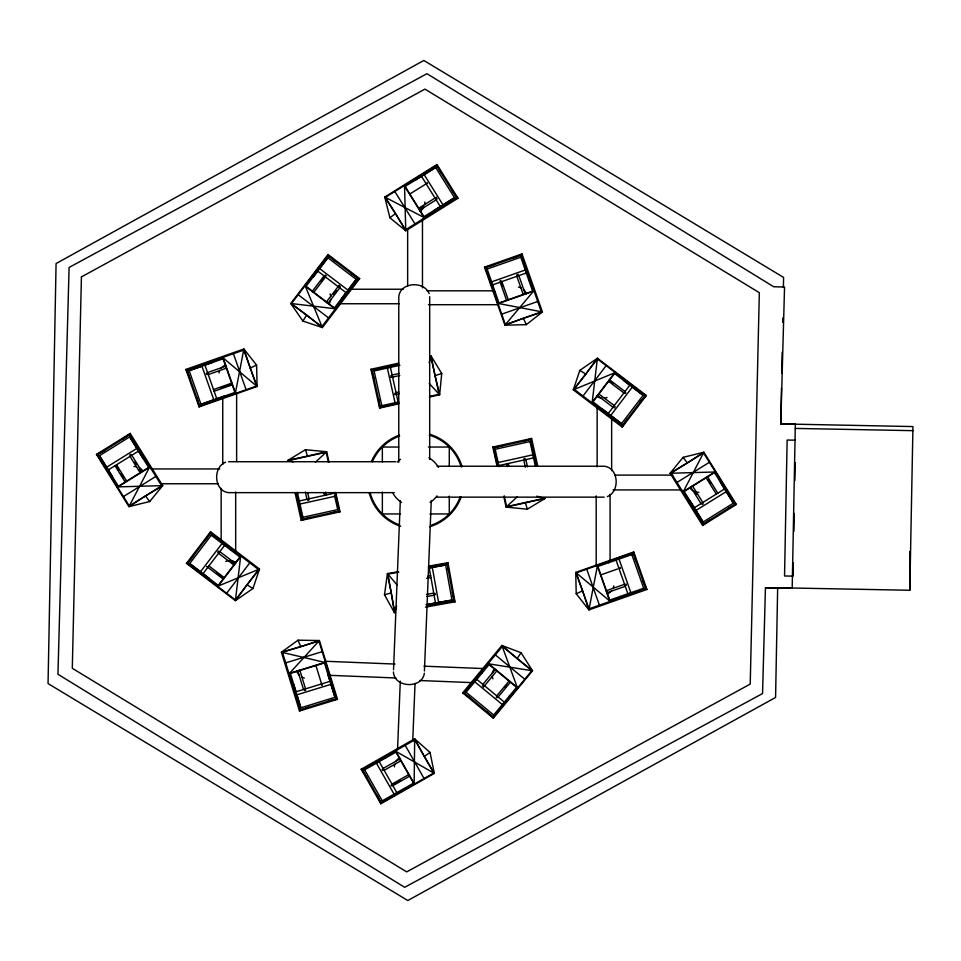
<?xml version="1.0" encoding="UTF-8"?>
<svg xmlns="http://www.w3.org/2000/svg" width="961" height="961" viewBox="0 0 961 961"><rect width="100%" height="100%" fill="white"/><g stroke="black" fill="none" stroke-linecap="round" stroke-linejoin="round"><path stroke-width="1.44" d="M436.366 197.233L418.708 208.237L418.888 209.042L419.825 210.039L436.198 199.84M793.882 424.281L780.788 424.029L781.485 388.064M781.761 373.216L782.158 352.231M782.735 322.391L782.819 317.887M783.407 287.207L783.587 277.429L423.837 60.471L56.074 263.542L48.05 683.571L407.8 900.529L775.575 697.458L777.665 587.736L909.827 590.258L912.95 426.564L780.8 423.909L784.548 287.051L773.689 286.75L426.96 73.697L69.096 267.446L57.948 674.25L404.677 887.303L762.553 693.554L765.449 587.736L783.768 587.928M793.318 562.702L793.065 576.144L784.548 575.987L787.143 440.042L795.023 440.186M793.918 531.325L794.254 513.402M794.891 480.536L795.227 462.613M393.529 669.769L400.317 500.705M397.542 749.688L400.293 681.145M412.713 741.375L415.044 683.319M424.426 671.006L431.273 500.501M392.797 785.726L409.59 776.188L408.713 774.626L408.942 775.515M328.037 254.545L327.965 255.626L358.321 278.762L359.654 278.63L322.379 327.569L302.907 321.058L290.763 303.472L328.037 254.545L359.654 278.63M219.781 551.578L235.121 563.266L233.967 564.383M429.135 362.621L431.045 355.966L441.724 373.505L439.645 394.767L429.399 397.049M599.003 394.118L614.355 405.626M223.637 577.969C225.427 576.708 222.147 580.516 223.493 578.15M623.941 392.989L608.601 381.301L608.962 380.436L609.682 379.871L625.058 391.583M493.317 718.203L493.437 717.11L464.031 692.785L462.685 692.857L501.894 645.468L521.102 652.747L532.526 670.802L493.317 718.203L462.685 692.857M396.641 606.151L394.466 612.722L384.496 594.763L387.427 573.597L397.758 571.747M518.82 275.567L525.223 293.766L523.313 294.282M501.846 281.549L508.249 299.736L507.48 300.252L506.567 300.325L500.14 282.102M303.532 689.53L297.862 671.102L298.811 670.526L299.892 670.478L305.574 688.941M339.834 287.844L328.145 303.195L326.92 302.583L326.452 301.898L339.065 285.345M328.145 303.183L326.452 301.898M424.33 673.241C422.335 689.085 394.154 687.956 393.445 672.003M324.121 275.831L312.409 291.195L312.974 291.928L313.827 292.288L325.515 276.948M208.177 374.61L226.4 368.195L225.607 366.549M214.039 391.271L232.262 384.856L231.673 383.163L231.673 383.859M483.539 686.971L496.801 670.946L495.42 670.105M496.729 695.908L509.03 681.049L510.399 682.202L509.738 681.938M130.191 433.411L129.843 434.708L97.445 454.877L96.448 454.421L130.191 433.411L162.709 485.629L149.712 501.522L128.966 506.639L96.448 454.421M702.623 525.475L702.971 524.177L735.369 503.996L736.366 504.453L702.623 525.475L670.105 473.244L683.103 457.352L703.848 452.235L736.366 504.453M252.983 588.504L259.494 569.032L210.567 531.757L186.47 563.374L235.409 600.649L252.983 588.504L247.061 584.781L235.409 600.649L240.694 555.951L217.57 586.306L259.494 569.032L247.061 584.781M579.831 370.369L573.321 389.842L622.26 427.128L646.345 395.512L597.406 358.225L579.831 370.369L585.754 374.093L597.406 358.225L592.12 402.935L615.244 372.568L573.321 389.842L585.754 374.093M614.223 408.017L615.196 406.659M436.991 164.523L436.534 165.508L456.715 197.918L458.001 198.266L405.782 230.784L389.89 217.787L384.772 197.041L436.991 164.523L458.001 198.266M218.531 551.025L217.618 552.227M131.777 455.214L141.976 471.587L140.174 472.716L140.702 472.067M701.037 503.66L690.851 487.287L691.608 486.494L692.653 486.17L702.863 502.567M126.396 481.101L125.459 481.629M707.596 477.004L706.119 477.773L716.317 494.146M380.832 803.78L381.337 802.807L362.477 769.617L361.192 769.22L414.684 738.817L430.047 752.451L434.324 773.377L380.832 803.78L361.192 769.22M521.991 253.932L521.379 255.121L485.365 267.807L484.5 267.134L521.991 253.932L542.424 311.965L526.292 324.662L504.933 325.166L484.5 267.134M299.496 711.02L300.156 709.855L336.638 698.635L337.479 699.332L299.496 711.02L281.405 652.219L298.03 640.182L319.4 640.531L337.479 699.332M625.263 393.421L625.803 392.713M302.907 321.058L306.631 315.124L290.763 303.472L335.473 308.769L305.105 285.633L322.379 327.569L306.631 315.124M419.825 210.039L419.501 208.993M517.138 658.525L501.894 645.468L517.486 688.052L488.068 663.715L532.526 670.802L517.138 658.525L521.102 652.747M301.213 520.43L301.97 519.324L339.245 511.06L340.026 511.829L301.213 520.43L295.039 492.597M531.601 438.456L530.844 439.561L493.582 447.814L492.801 447.057L531.601 438.456L537.776 466.289M384.064 770.374L400.869 760.836L399.872 759.562M318.199 270.365L305.838 286.606L334.188 308.205L346.14 292.516M319.953 268.071L327.821 257.752M327.893 257.8L313.034 277.309L312.037 276.54M334.86 260.887L328.326 255.158L291.447 303.568L321.815 326.692L358.681 278.294L351.426 273.501M321.226 281.105L324.83 276.372M333.611 294.27L336.302 290.727M347.834 290.294L356.171 279.351M356.255 279.411L341.395 298.907L342.392 299.676M188.969 564.527L212.105 534.16M208.477 579.387L209.234 578.378L189.737 563.518M230.844 550.016L231.601 549.019M226.664 593.237L249.8 562.87M583.027 396.004L606.151 365.636M601.214 409.866L601.982 408.857L621.479 423.717M624.35 379.499L623.581 380.496L643.077 395.355M620.71 424.714L643.846 394.358M199.071 406.911L199.732 406.047L187.059 370.045L185.869 369.42L243.89 348.987L256.599 365.12L257.092 386.478L199.071 406.911L185.869 369.42M633.743 551.962L633.083 552.839L645.756 588.841L646.945 589.465L588.925 609.899L576.216 593.766L575.723 572.408L633.743 551.962L646.945 589.465M466.121 692.22L489.329 664.327L516.79 687.055L493.666 715.008M470.71 698.311L463.646 693.241L502.435 646.357L531.841 670.682L493.065 717.567L486.746 711.584M482.866 684.448L495.167 669.589M504.981 687.355L506.867 685.061M498.086 697.085L510.399 682.202M370.982 369.276L379.595 408.089L380.352 407.308L372.087 370.045L370.982 369.276L398.815 363.114M226.4 368.195L225.883 367.534M624.65 584.264L606.427 590.679L606.511 591.772L607.124 592.685L625.311 586.282M607.124 592.685L607.04 591.604M455.009 601.826L447.97 562.714L447.177 563.458L453.928 601.021L455.009 601.826L425.471 607.148M130.804 454.265L129.747 454.973M315.412 462.205L326.704 451.766L328.974 462.025M517.414 496.669L506.111 507.12L503.84 496.861M518.219 274.317L516.658 274.918M702.179 504.465L703.284 503.828M389.89 217.787L395.476 213.558L384.772 197.041L424.69 217.847L404.509 185.449L405.782 230.784L395.476 213.558M316.565 665.517L315.076 665.745L315.761 665.829M424.294 756.439L414.684 738.817L414.131 784.164L395.271 750.985L434.324 773.377L424.294 756.439L430.047 752.451M145.495 495.936L128.966 506.639L149.784 466.722L117.386 486.903L162.709 485.629L145.495 495.936L149.712 501.522M687.319 462.938L703.848 452.235L683.031 492.152L715.44 471.983L670.105 473.244L687.319 462.938L683.103 457.352M420.954 176.584L404.857 186.614L423.693 216.874L440.438 206.447M424.63 174.301L435.645 167.442M435.693 167.514L414.888 180.476L414.215 179.407M441.123 172.872L437.039 165.196L385.385 197.365L405.566 229.763L457.22 197.606L452.126 190.554M409.842 194.002L426.24 183.791M420.522 208.357L423.044 206.783M442.805 204.981L454.493 197.702L433.723 210.735L434.396 211.804M98.382 456.379L130.78 436.21M111.344 477.197L112.413 476.524L99.451 455.718L118.551 486.566L148.811 467.719L138.384 450.973M143.742 457.016L142.672 457.688L129.711 436.871M123.428 496.609L155.826 476.428M676.988 482.446L709.398 462.277M689.073 501.858L690.142 501.198L703.104 522.003L695.908 510.267M721.483 481.689L720.414 482.35L733.363 503.168M702.035 522.676L734.444 502.495M287.904 460.367L305.442 449.7L326.704 451.766L287.904 460.367L293.153 461.833M544.923 498.507L506.111 507.12L527.373 509.186L544.923 498.507L536.863 496.152M364.639 769.845L396.22 751.995L413.843 782.987L382.25 800.837M366.766 777.161L361.961 769.905L414.864 739.85L433.723 773.028L380.82 803.096L377.048 795.264M383.055 768.512L399.824 758.986M391.944 784.152L408.713 774.626M392.352 784.945L400.1 780.548M225.511 462.253C212.537 467.358 214.027 491.227 228.622 492.645L394.238 492.645M607.304 496.621C620.277 491.515 618.8 467.659 604.193 466.241L437.111 466.241M706.791 477.629L706.179 477.809M500.981 280.456L500.128 280.744M250.232 368.027L243.89 348.987L235.313 393.517L222.64 357.516L257.092 386.478L250.232 368.027L256.599 365.12M576.216 593.766L582.582 590.847L575.723 572.408L610.187 601.37L597.502 565.368L588.925 609.899L582.582 590.847M304.433 690.599L305.67 690.262M321.551 685.373L322.415 685.109M523.385 318.295L504.933 325.166L533.908 290.702L497.894 303.376L542.424 311.965L523.385 318.295L526.292 324.662M598.907 393.902L597.694 395.608L613.034 407.296M189.149 370.646L212.273 362.501L211.852 361.312M189.173 370.73L202.158 366.153M204.789 365.228L223.396 358.681L235.241 392.304L215.985 399.079M485.954 269.476L521.967 256.791M189.942 378.226L186.494 370.237L243.89 350.02L256.575 386.034L199.179 406.239L196.849 397.854M207.504 372.604L225.691 366.189M213.474 389.565L231.673 383.163M220.754 387.956L230.568 384.496M494.098 292.6L495.287 292.18M528.91 280.336L530.112 279.915M200.981 404.269L224.117 396.124L224.526 397.313M201.017 404.353L213.258 400.04M501.702 314.163L537.704 301.49M631.833 554.617L597.586 566.57L609.418 600.205L643.678 588.24M635.966 561.02L633.647 552.635L576.252 572.852L588.925 608.854L646.321 588.637L642.873 580.66M602.259 574.378L617.671 568.948M307.772 500.465L308.805 500.237M525.042 458.409L524.009 458.637M300.685 646.657L319.4 640.531L289.069 673.805L325.551 662.585L281.405 652.219L300.685 646.657L298.03 640.182M429.207 383.475L439.645 394.767L435.045 375.631L441.724 373.505M524.129 293.85L525.223 293.754M285.705 662.874L322.187 651.654M292.432 684.737L293.634 684.364L300.841 707.801L296.889 694.611M328.914 673.505L327.713 673.877L334.921 697.314M299.64 708.173L336.122 696.941M384.496 594.763L391.247 592.913L387.427 573.597L397.41 585.309M374.117 370.982L399.896 365.264M373.973 378.514L371.511 370.165L397.758 364.351L398.034 365.576M392.088 375.042L399.32 373.433M391.055 377.445L399.764 375.511M395.98 392.605L398.875 391.956M394.875 394.683L399.223 393.71M378.478 398.839L379.775 407.44L398.983 403.176M381.805 405.686L398.707 401.95M429.699 396.364L439.177 394.262L430.924 356.999M379.595 408.089L398.635 403.86M288.937 460.499L326.199 452.235L328.422 462.277M493.966 449.544L531.229 441.279M297.514 493.389L296.288 493.654L302.102 519.901L310.439 517.438M535.301 465.496L536.538 465.22L530.712 438.973L522.376 441.435M301.586 517.595L338.861 509.33M543.89 498.387L506.615 506.651L504.213 495.804M428.774 566.161L447.97 562.714M398.803 572.167L387.872 574.125L394.635 611.701M428.402 566.834L447.754 563.35L448.715 571.999M428.606 567.987L445.64 564.924M428.618 568.083L445.652 565.008M427.765 576.288L430.696 575.759M426.588 578.306L430.972 577.525M426.504 594.451L433.819 593.129M426.864 596.541L434.156 595.231M452.403 592.481L454.517 600.925L428.065 605.682L427.837 604.445L451.97 600.096L438.408 602.439M425.951 604.685L435.657 602.931M350.801 289.237L403.152 289.237M426.948 290.811L494.05 290.811M340.098 303.748L399.38 303.748M428.438 304.697L498.531 304.697M398.719 447.045L382.358 447.045L382.358 461.917M428.462 447.045L449.28 447.045L449.28 466.373M228.622 461.724L395.704 461.724M151.165 468.944L219.757 468.944M614.632 475.106L672.736 475.106M161.568 483.767L218.183 483.767M613.058 489.93L681.661 489.93M437.111 497.149L604.193 497.149M400.208 513.955L382.358 513.955L382.358 492.092M429.951 513.955L449.28 513.955L449.28 496.116M765.449 587.736L792.2 588.012L795.336 423.909L780.8 423.909L793.882 424.257M780.788 424.029L794.086 424.281M795.252 428.414L912.866 430.66M324.974 661.252L395.019 664.063M424.005 666.177L483.251 668.556M328.89 675.295L395.944 677.985M419.657 680.52L471.971 682.622M646.345 395.512L645.251 395.427L622.127 425.795L622.26 427.128M186.47 563.374L187.563 563.458L210.699 533.091L210.567 531.757M326.272 275.759L325.25 275.074M340.386 286.606L339.341 285.861M482.47 685.77L483.419 686.622M496.236 697.218L496.933 697.794M629.371 384.796L614.283 373.3L592.673 401.662L608.373 413.614M631.665 386.538L643.137 395.283M639.99 402.335L645.732 395.788L597.322 358.909L574.185 389.277L622.596 426.155L627.377 418.888M609.142 380.592L612.686 383.295M610.583 415.296L621.539 423.645M326.884 257.043L357.252 280.168M298.174 294.727L328.542 317.863M211.288 535.241L240.142 557.224L218.543 585.585L203.444 574.077M205.438 539.986L210.219 532.73L258.629 569.597L235.493 599.964L187.095 563.098L192.825 556.551M232.118 562.317L234.484 564.107M218.459 553.248L233.835 564.96M208.873 565.897L224.249 577.645M216.585 572.888L222.496 577.393M206.579 566.389L223.132 579.002M189.677 563.59L201.149 572.336M495.359 654.909L524.766 679.247M480.776 672.532L481.749 673.337M509.222 696.052L510.195 696.857M465.148 691.415L494.567 715.753M437.159 198.879L436.366 197.594M382.058 769.437L382.73 770.542M427.561 183.491L427.032 182.554M206.243 373.192L206.819 374.538M600.805 574.222L601.19 575.231M391.019 785.197L391.463 785.978M725.062 489.642L714.275 472.319L684.004 491.155L694.443 507.901M726.588 492.092L733.447 503.108M728.006 508.585L735.694 504.501L703.524 452.847L671.126 473.028L703.284 524.682L710.335 519.589M707.644 476.908L717.855 493.233M708.449 479.827L710.804 483.611M694.887 491.78L696.461 494.302M435.033 166.445L455.214 198.855M394.815 191.491L414.984 223.901M129.627 436.919L136.906 448.607M122.479 439.297L129.531 434.204L161.7 485.858L129.291 506.027L97.133 454.373L104.809 450.301M134.78 462.061L136.354 464.583M139.501 469.629L141.075 472.151M129.951 456.307L140.162 472.716M116.509 464.728L126.708 481.173M116.509 466.433L118.864 470.217M121.23 474.001L123.585 477.785M114.96 465.641L125.182 482.05M405.206 745.328L424.065 778.518M385.325 756.631L385.95 757.724M403.572 788.717L404.197 789.81M364.015 768.74L382.874 801.93M429.159 293.585C424.053 280.612 400.196 282.09 398.767 296.685L398.767 462.301M620.434 568.444L620.109 567.41M626.344 585.345L625.959 583.952M390.863 375.631L391.175 377.096M435.405 594.691L435.141 593.43M631.413 553.428L644.098 589.429M520.778 257.212L532.73 291.459L499.107 303.304L487.143 269.056M513.186 258.004L521.174 254.569L541.391 311.953L505.39 324.638L485.173 267.242L493.558 264.924M516.802 276.239L523.216 294.462M608.289 561.572L608.709 562.762M620.554 596.385L620.962 597.574M500.993 281.813L502.471 286.018M586.727 569.164L599.4 605.166M233.415 353.708L246.1 389.722M188.728 369.456L201.402 405.458M394.791 393.325L394.983 394.202M525.259 502.519L527.373 509.186M305.442 449.7L307.568 456.367M329.923 680.748L324.337 662.61L290.27 673.096L296.072 691.944M330.764 683.499L335.005 697.29M328.35 701.182L336.818 699.2L318.932 641.047L282.438 652.267L300.337 710.431L308.457 707.308M316.361 666.97L321.599 684.016M529.991 441.555L535.433 466.517M525.847 459.55L527.457 466.794M523.769 459.971L525.379 467.226M508.285 463.442L508.922 466.337M506.531 463.791L507.168 466.698M502.05 445.94L493.449 447.237L497.702 466.445M495.191 449.267L499.047 466.674M492.801 447.057L497.017 466.097M373.817 369.661L382.082 406.923M335.797 492.777L340.026 511.829M335.113 492.44L339.365 511.636L330.764 512.934M334.5 495.528L337.719 509.582M325.647 492.188L326.296 495.083M323.893 492.537L324.53 495.432M307.76 493.101L309.058 498.915M305.37 492.092L306.967 499.336M297.381 492.356L302.907 517.306M431.045 355.966L435.045 375.631M445.436 563.771L452.187 601.346M391.247 592.913L394.466 612.722M909.827 551.458L909.827 590.258M611.652 418.263L611.652 470.626M610.079 494.41L610.079 560.023M597.141 407.56L597.141 466.842M596.192 495.9L596.192 565.993M429.687 296.685L429.687 459.346M422.468 219.228L422.468 287.832M407.644 229.631L407.644 286.258M236.622 392.881L236.622 461.484M235.673 492.032L235.673 551.326M222.748 397.361L222.748 464.475M221.162 488.26L221.162 540.611M461.184 496.993A48.266 48.266 0 0 1 429.651 526.748M400.653 526.316A48.266 48.266 0 0 1 369.204 492.993M371.499 461.376A48.266 48.266 0 0 1 399.32 435.141M429.651 434.252A48.266 48.266 0 0 1 462.061 466.662M460.295 496.669A47.317 47.317 0 0 1 430.696 525.427M399.644 524.97A47.317 47.317 0 0 1 370.117 492.753M372.375 461.748A47.317 47.317 0 0 1 399.644 436.03M429.387 435.165A47.317 47.317 0 0 1 461.16 466.938M437.003 495.888A26.187 26.187 0 0 1 430.072 502.459M401.566 502.459A26.187 26.187 0 0 1 393.145 493.594M397.301 461.989A26.187 26.187 0 0 1 400.437 459.31M428.918 457.82A26.187 26.187 0 0 1 438.492 467.406M607.028 397.494A10.415 10.415 0 0 1 604.409 398.214M601.694 398.238A10.415 10.415 0 0 1 596.697 396.232M698.899 492.356A10.415 10.415 0 0 1 689.686 487.515M613.815 585.922A10.415 10.415 0 0 1 612.986 588.504M611.52 590.787A10.415 10.415 0 0 1 607.088 593.862M492.909 678.838A10.415 10.415 0 0 1 492.284 676.196M492.368 673.469A10.415 10.415 0 0 1 494.591 668.556M394.43 766.83A10.415 10.415 0 0 1 394.791 764.139M395.824 761.629A10.415 10.415 0 0 1 399.644 757.821M304.361 678.058A10.415 10.415 0 0 1 301.814 677.133M299.58 675.571A10.415 10.415 0 0 1 296.697 671.018M219 372.964A10.415 10.415 0 0 1 219.829 370.369M221.294 368.087A10.415 10.415 0 0 1 225.727 365.012M225.787 561.392A10.415 10.415 0 0 1 236.13 562.653M133.915 466.517A10.415 10.415 0 0 1 136.618 466.77M139.165 467.707A10.415 10.415 0 0 1 143.129 471.37M518.447 287.063A10.415 10.415 0 0 1 521.042 287.892M523.325 289.369A10.415 10.415 0 0 1 526.4 293.79M330.776 299.195A10.415 10.415 0 0 1 328.758 304.193M330.019 293.862A10.415 10.415 0 0 1 330.752 296.481M423.705 207.24A10.415 10.415 0 0 1 420.041 211.192M424.894 201.978A10.415 10.415 0 0 1 424.642 204.693M409.338 193.305L410.311 194.771L409.374 193.245M81.421 276.912L72.303 668.303L406.707 871.891L750.217 684.088L759.334 292.697L424.942 89.109L81.421 276.912M318.92 268.023L317.01 270.534L346.368 292.901L348.278 290.39L318.92 268.023M222.315 543.133L199.948 572.492L202.459 574.402L224.826 545.043L222.315 543.133M630.356 384.472L607.989 413.831L610.499 415.741L632.867 386.382L630.356 384.472M476.536 679.139L474.53 681.565L502.975 705.098L504.981 702.671L476.536 679.139M423.681 173.881L421.002 175.551L440.51 206.879L443.189 205.222L423.681 173.881M137.147 448.222L105.818 467.731L107.488 470.409L138.816 450.901L137.147 448.222M725.339 488.464L693.998 507.985L695.668 510.663L726.996 491.143L725.339 488.464M379.018 761.304L376.28 762.866L394.515 794.951L397.253 793.39L379.018 761.304M204.813 364.796L201.834 365.841L214.099 400.653L217.066 399.608L204.813 364.796M525.571 269.897L490.759 282.162L491.804 285.141L526.628 272.876L525.571 269.897M618.728 558.221L615.749 559.278L628.001 594.09L630.981 593.045L618.728 558.221M330.908 681.061L295.628 691.908L296.553 694.923L331.833 684.076L330.908 681.061M390.346 366.958L387.271 367.643L395.259 403.68L398.334 402.995L390.346 366.958M334.933 493.077L298.895 501.065L299.58 504.141L335.617 496.152L334.933 493.077M533.247 454.733L497.209 462.721L497.894 465.797L533.92 457.808L533.247 454.733M432.138 566.485L429.038 567.038L435.573 603.364L438.672 602.811L432.138 566.485"/></g></svg>
